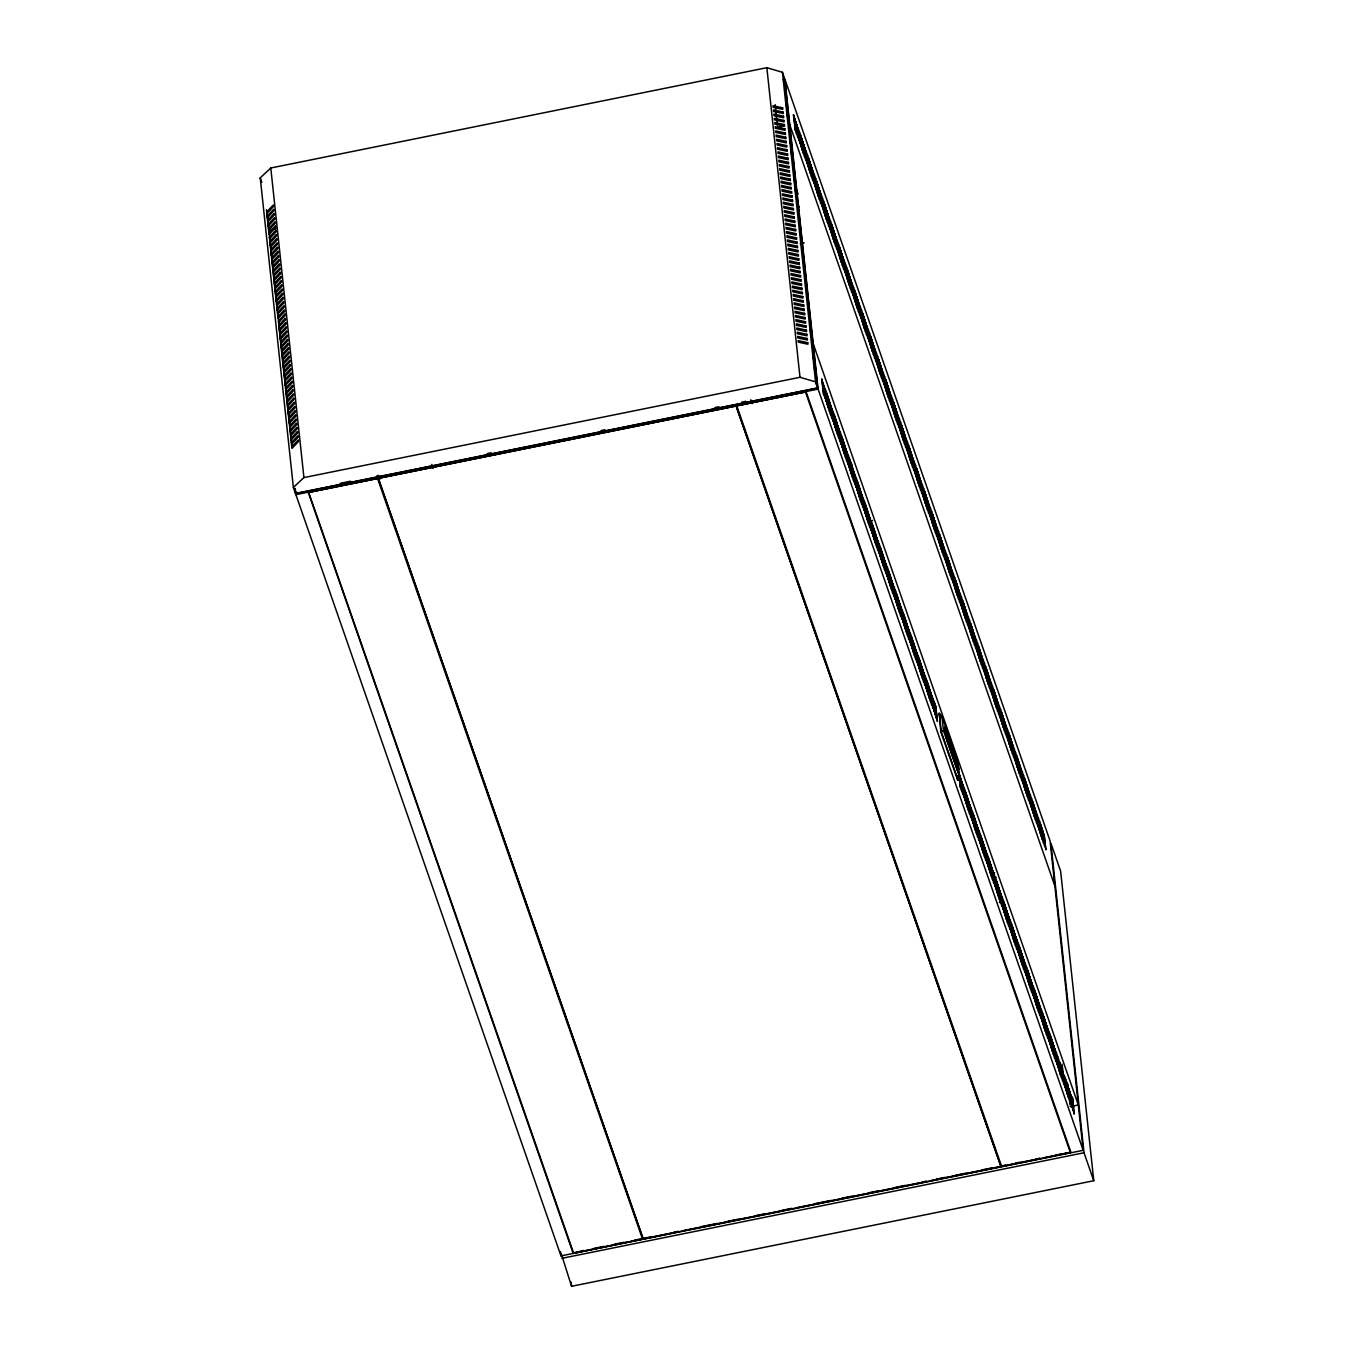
<?xml version="1.0" encoding="UTF-8"?>
<svg xmlns="http://www.w3.org/2000/svg" width="1354" height="1354" viewBox="0 0 1354 1354"><rect width="100%" height="100%" fill="white"/><g stroke="black" fill="none" stroke-linecap="round" stroke-linejoin="round"><path stroke-width="1.5" d="M954.181 753.653L954.282 755.278M954.231 754.432L954.265 753.332L955.602 757.749M954.739 754.483L954.672 753.552M956.076 760.897L956.719 762.488M956.398 762.64L956.33 761.151M956.804 761.625L956.787 762.2M955.416 756.886L954.57 754.753L955.129 759.949M959.394 776.468L957.684 780.259L940.759 731.668L939.287 713.304L941.927 716.232L957.837 761.896L959.394 776.468L943.484 730.788L941.927 716.232M266.687 212.036L273.186 205.097L273.356 206.62L266.84 213.56M267.127 216.234L273.643 209.295L273.796 210.818L267.297 217.757M267.584 220.431L274.083 213.492L274.253 215.015L267.737 221.954M268.024 224.612L274.54 217.689L274.693 219.213L268.194 226.135M268.481 228.809L274.98 221.887L275.15 223.41L268.634 230.332M269.378 237.204L275.877 230.265L276.047 231.788L269.531 238.727M269.818 241.401L276.334 234.462L276.487 235.985L269.988 242.925M270.275 245.582L276.775 238.659L276.944 240.183L270.445 247.105M270.715 249.779L277.231 242.857L277.384 244.38L270.885 251.302M271.172 253.977L277.672 247.037L277.841 248.561L271.342 255.5M271.612 258.174L278.129 251.235L278.281 252.758L271.782 259.697M272.069 262.371L278.569 255.432L278.738 256.955L272.239 263.895M272.509 266.552L279.026 259.63L279.195 261.153L272.679 268.075M272.966 270.749L279.466 263.827L279.635 265.35L273.136 272.272M273.423 274.947L279.923 268.007L280.092 269.531L273.576 276.47M273.863 279.144L280.363 272.205L280.532 273.728L274.033 280.667M274.32 283.341L280.82 276.402L280.989 277.925L274.473 284.865M274.76 287.522L281.277 280.6L281.429 282.123L274.93 289.045M275.217 291.719L281.717 284.797L281.886 286.32L275.37 293.243M275.657 295.917L282.174 288.977L282.326 290.501L275.827 297.44M276.114 300.114L282.614 293.175L282.783 294.698L276.267 301.637M276.555 304.312L283.071 297.372L283.223 298.895L276.724 305.835M277.011 308.492L283.511 301.57L283.68 303.093L277.164 310.015M277.452 312.689L283.968 305.767L284.12 307.29L277.621 314.213M277.908 316.887L284.408 309.948L284.577 311.471L278.061 318.41M278.806 325.282L285.305 318.342L285.474 319.866L278.958 326.805M279.246 329.462L285.762 322.54L285.914 324.063L279.415 330.985M279.703 333.659L286.202 326.737L286.371 328.26L279.872 335.183M280.143 337.857L286.659 330.918L286.811 332.441L280.312 339.38M280.6 342.054L287.099 335.115L287.268 336.638L280.769 343.577M281.04 346.252L287.556 339.312L287.725 340.836L281.209 347.775M281.497 350.432L287.996 343.51L288.165 345.033L281.666 351.955M281.954 354.63L288.453 347.707L288.622 349.23L282.106 356.153M282.394 358.827L288.893 351.888L289.062 353.411L282.563 360.35M282.851 363.024L289.35 356.085L289.519 357.608L283.003 364.548M283.291 367.222L289.79 360.282L289.959 361.806L283.46 368.745M283.748 371.402L290.247 364.48L290.416 366.003L283.9 372.925M284.188 375.6L290.704 368.677L290.856 370.201L284.357 377.123M284.645 379.797L291.144 372.858L291.313 374.381L284.797 381.32M285.085 383.994L291.601 377.055L291.753 378.578L285.254 385.518M285.542 388.192L292.041 381.253L292.21 382.776L285.694 389.715M285.982 392.372L292.498 385.45L292.65 386.973L286.151 393.896M286.439 396.57L292.938 389.647L293.107 391.171L286.591 398.093M286.879 400.767L293.395 393.828L293.547 395.351L287.048 402.29M287.336 404.964L293.835 398.025L294.004 399.548L287.488 406.488M287.776 409.162L294.292 402.223L294.444 403.746L287.945 410.685M288.233 413.342L294.732 406.42L294.901 407.943L288.385 414.866M288.673 417.54L295.189 410.617L295.341 412.141L288.842 419.063M289.13 421.737L295.629 414.798L295.798 416.321L289.299 423.26M289.57 425.935L296.086 418.995L296.238 420.519L289.739 427.458M290.027 430.132L296.526 423.193L296.695 424.716L290.196 431.655M290.467 434.312L296.983 427.39L297.152 428.913L290.636 435.836M290.924 438.51L297.423 431.587L297.592 433.111L291.093 440.033M291.381 442.707L297.88 435.768L298.049 437.291L291.533 444.23M291.821 446.905L298.32 439.965L298.489 441.489L291.99 448.428L278.772 324.774M260.239 177.848L270.783 167.998L766.855 67.7L782.426 72.27L784.525 78.278L817.664 387.87L295.46 493.431L293.378 487.44L260.239 177.848L261.813 182.35M293.378 487.44L303.922 477.59L799.994 377.292L815.565 381.862L817.664 387.87M943.484 730.788L940.759 731.668M269.632 229.994L275.742 228.758M777.602 127.293L783.695 126.057M340.159 483.327L350.5 481.229M487.101 453.624L491.248 452.778M600.956 430.606L605.086 429.76M714.794 407.588L718.94 406.759M741.704 402.155L745.834 401.309M816.631 388.31L297.101 493.33L296.678 492.111M295.9 494.667L818.087 389.089L1083.166 1150.325L560.979 1255.903L295.9 494.667L295.223 488.472M308.712 492.416L805.478 391.966L1070.354 1152.576L573.571 1253.009L308.712 492.416L805.478 391.966M957.853 766.212L957.989 769.529L946.395 736.948L945.312 728.503L946.734 729.112L957.312 759.476L958.954 769.326L947.665 737.828L946.141 728.401L946.734 729.112M946.7 738.015L947.665 737.828M954.045 755.786L955.01 755.6L956.55 760.559L955.586 760.745L954.13 756.547L954.722 755.058M955.501 759.983L957.312 759.476M957.278 768.378L958.243 768.175M993.531 882.706L997.526 881.911M999.269 902.526L1003.399 901.679M1070.185 1106.624L1078.326 1104.982L813.229 343.747M583.642 1250.453L573.571 1253.009M593.763 1248.405L603.901 1246.357M614.022 1244.309L624.143 1242.261M634.264 1240.213L651.291 1236.777M674.038 1232.174L678.168 1231.328M700.915 1226.741L717.468 1223.39M727.809 1221.291L738.15 1219.209M754.703 1215.858L765.044 1213.776M781.58 1210.425L791.921 1208.343M814.668 1203.74L831.221 1200.389M841.562 1198.307L851.903 1196.208M868.439 1192.874L878.78 1190.775M895.332 1187.424L905.674 1185.342M922.209 1181.991L926.356 1181.162M936.697 1179.063L944.974 1177.388M955.315 1175.306L965.656 1173.207M982.192 1169.873L992.533 1167.774M736.627 407.503L1000.809 1166.099L1005.514 1165.151M1015.635 1163.103L1019.68 1162.291M1035.878 1159.007L1039.923 1158.195M1056.12 1154.928L1070.354 1152.576M678.472 1231.615L573.182 1253.432L308.035 491.671L805.833 391.035L1070.912 1152.271L1044.069 1157.704M682.602 1230.786L792.073 1208.648M796.203 1207.819L926.339 1181.5M930.469 1180.671L1039.94 1158.533M561.825 1258.34L1084.029 1152.762L1093.761 1180.722L571.574 1286.3L561.385 1254.159M957.837 761.896L955.89 760.711M954.316 753.535L954.909 754.5M954.502 756.784L955.704 761.947M956.279 762.759L955.382 760.203M955.924 762.42L955.789 758.646M955.112 753.603L955.399 754.55M783.306 79.581L783.729 80.817M789.788 124.822L1054.884 886.058M792.615 165.374L794.003 169.368M796.694 190.135L798.081 194.13M797.692 203.185L799.08 207.162M955.856 757.123L945.786 727.927A8.429 0.948 78.6 0 0 944.923 729.874A8.429 0.948 78.6 0 0 947.174 740.807M945.769 729.315L956.55 760.559M940.641 717.197L939.287 713.304L941.25 731.566L958.175 780.158L957.735 776.096M938.813 713.406L940.167 717.298M1062.958 1071.725L1064.955 1087.77L1062.044 1064.092M1067.967 1086.128L1067.561 1084.926L1069.558 1100.971M1060.368 1074.568L1058.354 1058.54L1060.317 1075.042M750.793 399.785L752.147 403.678M431.757 464.456L433.145 468.433M378.443 475.322L379.831 479.299M376.971 475.525L378.358 479.519M955.365 754.246L955.653 755.38M955.653 755.16L956.195 757.529M955.619 759.696L955.89 760.948M954.756 758.799L955.129 759.712L954.976 758.545M957.329 763.368L956.669 760.711L956.889 761.93M955.602 759.848L955.078 757.36M956.229 757.478L956.669 759.966M954.587 757.461L954.841 758.714M956.415 758.697L956.821 761.05M954.875 756.141L955.129 757.411M954.79 757.665L954.248 755.143M1093.761 1180.722L1060.622 871.13L1050.89 843.17L1084.029 1152.762M1083.166 1150.325L1050.027 840.716L784.948 79.48L818.087 389.089M1072.52 1097.146L1073.654 1107.623M1067.815 1083.945L1070.049 1104.915M1001.469 1165.98L736.593 405.371M1000.809 1166.099L735.933 405.506M957.261 776.197L957.684 780.259M784.626 89.178L785.066 93.358M785.963 101.736L786.42 105.917M787.3 114.278L787.757 118.458M788.654 126.836L789.094 131.016M789.991 139.377L790.448 143.558M791.345 151.936L791.785 156.116M792.682 164.477L793.122 168.658M794.019 177.035L794.476 181.216M795.373 189.577L795.813 193.774M803.65 266.975L804.107 271.155M807.678 304.633L808.135 308.814M810.369 329.733L810.826 333.913M811.706 342.291L812.163 346.472M813.06 354.833L813.5 359.013M814.397 367.391L814.854 371.571M815.751 379.932L816.191 384.113M782.426 72.27L815.565 381.862M775.165 104.63L777.382 125.228M766.855 67.7L799.994 377.292M642.355 1238.571L377.546 478.487M571.117 1282.12L571.574 1286.3M560.539 1251.773L560.979 1255.903M270.783 167.998L303.922 477.59M266.873 210.953L292.176 447.311M266.45 209.718L268.921 232.736M269.361 236.916L278.095 318.495M295.02 489.251L295.46 493.431M954.655 754.178L954.807 755.295M852.225 466.47A4.756 3.013 -6.1 0 1 850.041 463.931M850.82 467.79A4.756 3.013 -6.1 0 1 851.852 464.1M996.172 877.29A4.316 2.725 -6.1 0 1 993.294 875.463M993.396 874.024A4.316 2.725 -6.1 0 1 994.598 872.771M804.107 242.654A5.45 3.453 -6.1 0 1 800.197 243.805M873.398 525.978A4.756 3.013 -6.1 0 1 870.114 523.558A4.756 3.013 -6.1 0 1 872.67 520.444M872.027 523.338A4.756 3.013 -6.1 0 1 869.962 521.578M958.023 766.364A8.378 0.948 78.6 0 1 957.193 769.563L947.14 740.418A7.853 0.88 78.6 0 1 945.041 730.212A7.853 0.88 78.6 0 1 945.854 728.401M955.806 756.683A8.378 0.948 78.6 0 1 956.296 758.206M956.787 760.085A8.378 0.948 78.6 0 1 957.261 762.167M957.921 766.144A7.802 0.88 78.6 0 1 957.143 769.123M956.77 760.288A7.802 0.88 78.6 0 1 957.21 762.217M275.437 226.067L268.921 233.006L269.091 234.53L275.59 227.59L275.437 226.067M284.865 314.145L278.349 321.084L278.518 322.607L285.017 315.668L284.865 314.145M782.612 107.829L772.965 105.747L773.134 107.271L782.781 109.352L782.612 107.829M783.069 112.027L773.422 109.945L773.591 111.468L783.238 113.55L783.069 112.027M783.509 116.224L773.862 114.125L774.031 115.665L783.678 117.747L783.509 116.224M783.966 120.404L774.319 118.323L774.488 119.846L784.135 121.945L783.966 120.404M784.423 124.602L774.776 122.52L774.928 124.043L784.575 126.125L784.423 124.602M784.863 128.799L775.216 126.717L775.385 128.241L785.032 130.322L784.863 128.799M785.32 132.997L775.673 130.915L775.825 132.438L785.472 134.52L785.32 132.997M785.76 137.194L776.113 135.095L776.282 136.636L785.929 138.717L785.76 137.194M786.217 141.375L776.57 139.293L776.722 140.816L786.369 142.915L786.217 141.375M786.657 145.572L777.01 143.49L777.179 145.013L786.826 147.095L786.657 145.572M787.114 149.769L777.467 147.688L777.619 149.211L787.266 151.293L787.114 149.769M787.554 153.967L777.907 151.885L778.076 153.408L787.723 155.49L787.554 153.967M788.011 158.164L778.364 156.065L778.516 157.606L788.163 159.687L788.011 158.164M788.451 162.345L778.804 160.263L778.973 161.786L788.62 163.885L788.451 162.345M788.908 166.542L779.261 164.46L779.413 165.983L789.06 168.065L788.908 166.542M789.348 170.739L779.701 168.658L779.87 170.181L789.517 172.263L789.348 170.739M789.805 174.937L780.158 172.855L780.31 174.378L789.957 176.46L789.805 174.937M790.245 179.134L780.598 177.035L780.767 178.576L790.414 180.657L790.245 179.134M790.702 183.315L781.055 181.233L781.224 182.756L790.854 184.855L790.702 183.315M791.142 187.512L781.495 185.43L781.664 186.954L791.311 189.035L791.142 187.512M791.599 191.709L781.952 189.628L782.121 191.151L791.768 193.233L791.599 191.709M792.039 195.907L782.392 193.825L782.561 195.348L792.208 197.43L792.039 195.907M792.496 200.104L782.849 198.006L783.018 199.546L792.665 201.628L792.496 200.104M792.936 204.285L783.306 202.203L783.458 203.726L793.106 205.825L792.936 204.285M793.393 208.482L783.746 206.4L783.915 207.924L793.562 210.005L793.393 208.482M793.85 212.68L784.203 210.598L784.355 212.121L794.003 214.203L793.85 212.68M794.29 216.877L784.643 214.795L784.812 216.318L794.459 218.4L794.29 216.877M794.747 221.074L785.1 218.976L785.252 220.516L794.9 222.598L794.747 221.074M795.187 225.255L785.54 223.173L785.709 224.696L795.357 226.795L795.187 225.255M795.644 229.452L785.997 227.37L786.149 228.894L795.797 230.975L795.644 229.452M796.084 233.65L786.437 231.568L786.606 233.091L796.254 235.173L796.084 233.65M796.541 237.847L786.894 235.765L787.046 237.288L796.694 239.37L796.541 237.847M796.981 242.044L787.334 239.946L787.503 241.486L797.151 243.568L796.981 242.044M797.438 246.225L787.791 244.143L787.943 245.666L797.591 247.765L797.438 246.225M797.878 250.422L788.231 248.341L788.4 249.864L798.048 251.946L797.878 250.422M798.335 254.62L788.688 252.538L788.84 254.061L798.488 256.143L798.335 254.62M798.775 258.817L789.128 256.735L789.297 258.259L798.945 260.34L798.775 258.817M799.232 263.014L789.585 260.916L789.754 262.456L799.385 264.538L799.232 263.014M799.672 267.195L790.025 265.113L790.194 266.636L799.842 268.735L799.672 267.195M800.129 271.392L790.482 269.311L790.651 270.834L800.299 272.916L800.129 271.392M800.569 275.59L790.922 273.508L791.091 275.031L800.739 277.113L800.569 275.59M801.026 279.787L791.379 277.705L791.548 279.229L801.196 281.31L801.026 279.787M801.466 283.985L791.819 281.886L791.988 283.426L801.636 285.508L801.466 283.985M801.923 288.165L792.276 286.083L792.445 287.607L802.093 289.705L801.923 288.165M802.363 292.362L792.733 290.281L792.885 291.804L802.533 293.886L802.363 292.362M802.82 296.56L793.173 294.478L793.342 296.001L802.99 298.083L802.82 296.56M803.277 300.757L793.63 298.675L793.782 300.199L803.43 302.28L803.277 300.757M803.717 304.955L794.07 302.856L794.239 304.396L803.887 306.478L803.717 304.955M804.174 309.135L794.527 307.053L794.68 308.577L804.327 310.675L804.174 309.135M804.614 313.333L794.967 311.251L795.136 312.774L804.784 314.856L804.614 313.333M805.071 317.53L795.424 315.448L795.577 316.971L805.224 319.053L805.071 317.53M805.512 321.727L795.864 319.646L796.034 321.169L805.681 323.251L805.512 321.727M805.968 325.925L796.321 323.826L796.474 325.366L806.121 327.448L805.968 325.925M806.409 330.105L796.761 328.023L796.931 329.547L806.578 331.645L806.409 330.105M806.866 334.303L797.218 332.221L797.371 333.744L807.018 335.826L806.866 334.303M807.306 338.5L797.658 336.418L797.828 337.941L807.475 340.023L807.306 338.5M807.763 342.697L798.115 340.616L798.268 342.139L807.915 344.221L807.763 342.697M793.816 115.818L793.393 114.616L795.407 130.661L793.816 115.818M794.967 119.118L794.544 117.916L796.541 133.961L794.967 119.118M796.118 122.419L795.695 121.217L797.692 137.262L796.118 122.419M797.252 125.719L796.846 124.517L798.843 140.562L797.252 125.719M798.403 129.019L797.997 127.818L799.994 143.862L798.403 129.019M799.554 132.32L799.148 131.118L801.145 147.146L799.554 132.32M800.705 135.62L800.282 134.418L802.296 150.446L800.705 135.62M801.856 138.92L801.433 137.719L803.447 153.747L801.856 138.92M803.007 142.221L802.583 141.019L804.598 157.047L803.007 142.221M804.158 145.521L803.734 144.319L805.748 160.347L804.158 145.521M805.308 148.822L804.885 147.62L806.882 163.648L805.308 148.822M806.442 152.122L806.036 150.92L808.033 166.948L806.442 152.122M807.593 155.405L807.187 154.221L809.184 170.249L807.593 155.405M808.744 158.706L808.338 157.521L810.335 173.549L808.744 158.706M809.895 162.006L809.472 160.804L811.486 176.849L809.895 162.006M811.046 165.306L810.623 164.105L812.637 180.15L811.046 165.306M812.197 168.607L811.774 167.405L813.788 183.45L812.197 168.607M813.348 171.907L812.925 170.706L814.939 186.75L813.348 171.907M814.499 175.208L814.076 174.006L816.09 190.051L814.499 175.208M815.65 178.508L815.226 177.306L817.224 193.351L815.65 178.508M816.784 181.808L816.377 180.607L818.375 196.652L816.784 181.808M817.934 185.109L817.528 183.907L819.525 199.935L817.934 185.109M819.085 188.409L818.679 187.207L820.676 203.235L819.085 188.409M820.236 191.709L819.813 190.508L821.827 206.536L820.236 191.709M821.387 195.01L820.964 193.808L822.978 209.836L821.387 195.01M822.538 198.31L822.115 197.109L824.129 213.137L822.538 198.31M823.689 201.611L823.266 200.409L825.28 216.437L823.689 201.611M824.84 204.894L824.417 203.709L826.414 219.737L824.84 204.894M825.991 208.194L825.568 207.01L827.565 223.038L825.991 208.194M827.125 211.495L826.719 210.293L828.716 226.338L827.125 211.495M828.276 214.795L827.869 213.593L829.867 229.638L828.276 214.795M829.427 218.096L829.003 216.894L831.017 232.939L829.427 218.096M830.577 221.396L830.154 220.194L832.168 236.239L830.577 221.396M831.728 224.696L831.305 223.495L833.319 239.54L831.728 224.696M832.879 227.997L832.456 226.795L834.47 242.84L832.879 227.997M834.03 231.297L833.607 230.095L835.621 246.14L834.03 231.297M835.181 234.597L834.758 233.396L836.755 249.424L835.181 234.597M836.315 237.898L835.909 236.696L837.906 252.724L836.315 237.898M837.466 241.198L837.06 239.996L839.057 256.024L837.466 241.198M838.617 244.499L838.211 243.297L840.208 259.325L838.617 244.499M839.768 247.799L839.345 246.597L841.359 262.625L839.768 247.799M840.919 251.099L840.495 249.898L842.51 265.926L840.919 251.099M842.07 254.4L841.646 253.198L843.66 269.226L842.07 254.4M843.22 257.683L842.797 256.498L844.811 272.526L843.22 257.683M844.371 260.983L843.948 259.799L845.945 275.827L844.371 260.983M845.522 264.284L845.099 263.082L847.096 279.127L845.522 264.284M846.656 267.584L846.25 266.383L848.247 282.427L846.656 267.584M847.807 270.885L847.401 269.683L849.398 285.728L847.807 270.885M848.958 274.185L848.552 272.983L850.549 289.028L848.958 274.185M850.109 277.485L849.686 276.284L851.7 292.329L850.109 277.485M851.26 280.786L850.837 279.584L852.851 295.629L851.26 280.786M852.411 284.086L851.988 282.884L854.002 298.929L852.411 284.086M853.562 287.387L853.138 286.185L855.153 302.213L853.562 287.387M854.712 290.687L854.289 289.485L856.287 305.513L854.712 290.687M855.846 293.987L855.44 292.786L857.437 308.814L855.846 293.987M856.997 297.288L856.591 296.086L858.588 312.114L856.997 297.288M858.148 300.588L857.742 299.386L859.739 315.414L858.148 300.588M859.299 303.888L858.876 302.687L860.89 318.715L859.299 303.888M860.45 307.189L860.027 305.987L862.041 322.015L860.45 307.189M861.601 310.472L861.178 309.287L863.192 325.315L861.601 310.472M862.752 313.773L862.329 312.571L864.343 328.616L862.752 313.773M863.903 317.073L863.48 315.871L865.494 331.916L863.903 317.073M865.054 320.373L864.631 319.172L866.628 335.217L865.054 320.373M866.188 323.674L865.781 322.472L867.779 338.517L866.188 323.674M867.339 326.974L866.932 325.772L868.929 341.817L867.339 326.974M868.489 330.274L868.083 329.073L870.08 345.118L868.489 330.274M869.64 333.575L869.217 332.373L871.231 348.418L869.64 333.575M870.791 336.875L870.368 335.674L872.382 351.702L870.791 336.875M871.942 340.176L871.519 338.974L873.533 355.002L871.942 340.176M873.093 343.476L872.67 342.274L874.684 358.302L873.093 343.476M874.244 346.776L873.821 345.575L875.818 361.603L874.244 346.776M875.395 350.077L874.972 348.875L876.969 364.903L875.395 350.077M876.529 353.377L876.123 352.175L878.12 368.203L876.529 353.377M877.68 356.677L877.274 355.476L879.271 371.504L877.68 356.677M878.831 359.961L878.407 358.776L880.422 374.804L878.831 359.961M879.982 363.261L879.558 362.077L881.572 378.104L879.982 363.261M881.132 366.562L880.709 365.36L882.723 381.405L881.132 366.562M882.283 369.862L881.86 368.66L883.874 384.705L882.283 369.862M883.434 373.162L883.011 371.961L885.025 388.006L883.434 373.162M884.585 376.463L884.162 375.261L886.159 391.306L884.585 376.463M885.719 379.763L885.313 378.561L887.31 394.606L885.719 379.763M886.87 383.064L886.464 381.862L888.461 397.907L886.87 383.064M888.021 386.364L887.615 385.162L889.612 401.207L888.021 386.364M889.172 389.664L888.749 388.463L890.763 404.491L889.172 389.664M890.323 392.965L889.9 391.763L891.914 407.791L890.323 392.965M891.474 396.265L891.05 395.063L893.065 411.091L891.474 396.265M892.624 399.565L892.201 398.364L894.215 414.392L892.624 399.565M893.775 402.866L893.352 401.664L895.349 417.692L893.775 402.866M894.926 406.166L894.503 404.964L896.5 420.992L894.926 406.166M896.06 409.467L895.654 408.265L897.651 424.293L896.06 409.467M897.211 412.75L896.805 411.565L898.802 427.593L897.211 412.75M898.362 416.05L897.956 414.849L899.953 430.894L898.362 416.05M899.513 419.351L899.09 418.149L901.104 434.194L899.513 419.351M900.664 422.651L900.241 421.449L902.255 437.494L900.664 422.651M901.815 425.951L901.392 424.75L903.406 440.795L901.815 425.951M902.966 429.252L902.543 428.05L904.557 444.095L902.966 429.252M904.117 432.552L903.693 431.351L905.691 447.395L904.117 432.552M905.267 435.853L904.844 434.651L906.841 450.696L905.267 435.853M906.401 439.153L905.995 437.951L907.992 453.979L906.401 439.153M907.552 442.453L907.146 441.252L909.143 457.28L907.552 442.453M908.703 445.754L908.28 444.552L910.294 460.58L908.703 445.754M909.854 449.054L909.431 447.852L911.445 463.88L909.854 449.054M911.005 452.354L910.582 451.153L912.596 467.181L911.005 452.354M912.156 455.655L911.733 454.453L913.747 470.481L912.156 455.655M913.307 458.955L912.884 457.754L914.898 473.782L913.307 458.955M914.458 462.239L914.035 461.054L916.032 477.082L914.458 462.239M915.592 465.539L915.186 464.354L917.183 480.382L915.592 465.539M916.743 468.839L916.336 467.638L918.334 483.683L916.743 468.839M917.894 472.14L917.487 470.938L919.484 486.983L917.894 472.14M919.044 475.44L918.621 474.238L920.635 490.283L919.044 475.44M920.195 478.741L919.772 477.539L921.786 493.584L920.195 478.741M921.346 482.041L920.923 480.839L922.937 496.884L921.346 482.041M922.497 485.341L922.074 484.14L924.088 500.185L922.497 485.341M923.648 488.642L923.225 487.44L925.222 503.485L923.648 488.642M924.799 491.942L924.376 490.74L926.373 506.768L924.799 491.942M925.933 495.242L925.527 494.041L927.524 510.069L925.933 495.242M927.084 498.543L926.678 497.341L928.675 513.369L927.084 498.543M928.235 501.843L927.812 500.642L929.826 516.669L928.235 501.843M929.386 505.144L928.962 503.942L930.977 519.97L929.386 505.144M930.536 508.444L930.113 507.242L932.127 523.27L930.536 508.444M931.687 511.744L931.264 510.543L933.278 526.571L931.687 511.744M932.838 515.028L932.415 513.843L934.429 529.871L932.838 515.028M933.989 518.328L933.566 517.143L935.563 533.171L933.989 518.328M935.123 521.628L934.717 520.427L936.714 536.472L935.123 521.628M936.274 524.929L935.868 523.727L937.865 539.772L936.274 524.929M937.425 528.229L937.019 527.028L939.016 543.072L937.425 528.229M938.576 531.53L938.153 530.328L940.167 546.373L938.576 531.53M939.727 534.83L939.304 533.628L941.318 549.673L939.727 534.83M940.878 538.13L940.455 536.929L942.469 552.974L940.878 538.13M942.029 541.431L941.605 540.229L943.62 556.257L942.029 541.431M943.179 544.731L942.756 543.529L944.754 559.557L943.179 544.731M944.33 548.031L943.907 546.83L945.904 562.858L944.33 548.031M945.464 551.332L945.058 550.13L947.055 566.158L945.464 551.332M946.615 554.632L946.209 553.431L948.206 569.459L946.615 554.632M947.766 557.933L947.36 556.731L949.357 572.759L947.766 557.933M948.917 561.233L948.494 560.031L950.508 576.059L948.917 561.233M950.068 564.516L949.645 563.332L951.659 579.36L950.068 564.516M951.219 567.817L950.796 566.632L952.81 582.66L951.219 567.817M952.37 571.117L951.947 569.916L953.961 585.96L952.37 571.117M953.521 574.418L953.098 573.216L955.095 589.261L953.521 574.418M954.672 577.718L954.248 576.516L956.246 592.561L954.672 577.718M955.806 581.018L955.399 579.817L957.396 595.862L955.806 581.018M956.956 584.319L956.55 583.117L958.547 599.162L956.956 584.319M958.107 587.619L957.684 586.417L959.698 602.462L958.107 587.619M959.258 590.919L958.835 589.718L960.849 605.763L959.258 590.919M960.409 594.22L959.986 593.018L962 609.046L960.409 594.22M961.56 597.52L961.137 596.319L963.151 612.346L961.56 597.52M962.711 600.821L962.288 599.619L964.302 615.647L962.711 600.821M963.862 604.121L963.439 602.919L965.436 618.947L963.862 604.121M964.996 607.421L964.59 606.22L966.587 622.248L964.996 607.421M966.147 610.722L965.74 609.52L967.738 625.548L966.147 610.722M967.298 614.022L966.891 612.82L968.889 628.848L967.298 614.022M968.448 617.306L968.025 616.121L970.039 632.149L968.448 617.306M969.599 620.606L969.176 619.421L971.19 635.449L969.599 620.606M970.75 623.906L970.327 622.705L972.341 638.749L970.75 623.906M971.901 627.207L971.478 626.005L973.492 642.05L971.901 627.207M973.052 630.507L972.629 629.305L974.626 645.35L973.052 630.507M974.203 633.807L973.78 632.606L975.777 648.651L974.203 633.807M975.337 637.108L974.931 635.906L976.928 651.951L975.337 637.108M976.488 640.408L976.082 639.206L978.079 655.251L976.488 640.408M977.639 643.709L977.216 642.507L979.23 658.552L977.639 643.709M978.79 647.009L978.367 645.807L980.381 661.835L978.79 647.009M979.941 650.309L979.517 649.108L981.532 665.136L979.941 650.309M981.091 653.61L980.668 652.408L982.682 668.436L981.091 653.61M982.242 656.91L981.819 655.708L983.833 671.736L982.242 656.91M983.393 660.21L982.97 659.009L984.967 675.037L983.393 660.21M984.527 663.511L984.121 662.309L986.118 678.337L984.527 663.511M985.678 666.794L985.272 665.609L987.269 681.637L985.678 666.794M986.829 670.095L986.423 668.91L988.42 684.938L986.829 670.095M987.98 673.395L987.557 672.193L989.571 688.238L987.98 673.395M989.131 676.695L988.708 675.494L990.722 691.539L989.131 676.695M990.282 679.996L989.859 678.794L991.873 694.839L990.282 679.996M991.433 683.296L991.01 682.094L993.024 698.139L991.433 683.296M992.584 686.596L992.16 685.395L994.174 701.44L992.584 686.596M993.734 689.897L993.311 688.695L995.308 704.74L993.734 689.897M994.868 693.197L994.462 691.996L996.459 708.04L994.868 693.197M996.019 696.498L995.613 695.296L997.61 711.324L996.019 696.498M997.17 699.798L996.764 698.596L998.761 714.624L997.17 699.798M998.321 703.098L997.898 701.897L999.912 717.925L998.321 703.098M999.472 706.399L999.049 705.197L1001.063 721.225L999.472 706.399M1000.623 709.699L1000.2 708.497L1002.214 724.525L1000.623 709.699M1001.774 712.999L1001.351 711.798L1003.365 727.826L1001.774 712.999M1002.925 716.3L1002.502 715.098L1004.499 731.126L1002.925 716.3M1004.076 719.583L1003.652 718.399L1005.65 734.427L1004.076 719.583M1005.21 722.884L1004.803 721.699L1006.801 737.727L1005.21 722.884M1006.361 726.184L1005.954 724.982L1007.951 741.027L1006.361 726.184M1007.511 729.484L1007.088 728.283L1009.102 744.328L1007.511 729.484M1008.662 732.785L1008.239 731.583L1010.253 747.628L1008.662 732.785M1009.813 736.085L1009.39 734.883L1011.404 750.928L1009.813 736.085M1010.964 739.386L1010.541 738.184L1012.555 754.229L1010.964 739.386M1012.115 742.686L1011.692 741.484L1013.706 757.529L1012.115 742.686M1013.266 745.986L1012.843 744.785L1014.84 760.83L1013.266 745.986M1014.4 749.287L1013.994 748.085L1015.991 764.113L1014.4 749.287M1015.551 752.587L1015.145 751.385L1017.142 767.413L1015.551 752.587M1016.702 755.887L1016.295 754.686L1018.293 770.714L1016.702 755.887M1017.853 759.188L1017.429 757.986L1019.444 774.014L1017.853 759.188M1019.003 762.488L1018.58 761.286L1020.594 777.314L1019.003 762.488M1020.154 765.789L1019.731 764.587L1021.745 780.615L1020.154 765.789M1021.305 769.089L1020.882 767.887L1022.896 783.915L1021.305 769.089M1022.456 772.372L1022.033 771.188L1024.03 787.216L1022.456 772.372M1023.607 775.673L1023.184 774.471L1025.181 790.516L1023.607 775.673M1024.741 778.973L1024.335 777.771L1026.332 793.816L1024.741 778.973M1025.892 782.273L1025.486 781.072L1027.483 797.117L1025.892 782.273M1027.043 785.574L1026.637 784.372L1028.634 800.417L1027.043 785.574M1028.194 788.874L1027.771 787.673L1029.785 803.717L1028.194 788.874M1029.345 792.175L1028.922 790.973L1030.936 807.018L1029.345 792.175M1030.496 795.475L1030.072 794.273L1032.086 810.318L1030.496 795.475M1031.646 798.775L1031.223 797.574L1033.237 813.602L1031.646 798.775M1032.797 802.076L1032.374 800.874L1034.371 816.902L1032.797 802.076M1033.931 805.376L1033.525 804.174L1035.522 820.202L1033.931 805.376M1035.082 808.676L1034.676 807.475L1036.673 823.503L1035.082 808.676M1036.233 811.977L1035.827 810.775L1037.824 826.803L1036.233 811.977M1037.384 815.277L1036.961 814.076L1038.975 830.104L1037.384 815.277M1038.535 818.578L1038.112 817.376L1040.126 833.404L1038.535 818.578M1039.686 821.861L1039.263 820.676L1041.277 836.704L1039.686 821.861M1040.837 825.161L1040.414 823.977L1042.428 840.005L1040.837 825.161M1041.988 828.462L1041.564 827.26L1043.579 843.305L1041.988 828.462M1043.139 831.762L1042.715 830.561L1044.713 846.605L1043.139 831.762M1044.273 835.063L1043.866 833.861L1045.863 849.906L1044.273 835.063M822.098 380.085L821.675 378.883L823.689 394.911L822.098 380.085M823.249 383.385L822.826 382.183L824.84 398.211L823.249 383.385M824.4 386.685L823.977 385.484L825.991 401.512L824.4 386.685M825.551 389.986L825.128 388.784L827.142 404.812L825.551 389.986M826.702 393.286L826.278 392.085L828.276 408.113L826.702 393.286M827.836 396.587L827.429 395.385L829.427 411.413L827.836 396.587M828.986 399.87L828.58 398.685L830.577 414.713L828.986 399.87M830.137 403.17L829.731 401.986L831.728 418.014L830.137 403.17M831.288 406.471L830.865 405.269L832.879 421.314L831.288 406.471M832.439 409.771L832.016 408.57L834.03 424.614L832.439 409.771M833.59 413.072L833.167 411.87L835.181 427.915L833.59 413.072M834.741 416.372L834.318 415.17L836.332 431.215L834.741 416.372M835.892 419.672L835.469 418.471L837.483 434.516L835.892 419.672M837.043 422.973L836.62 421.771L838.617 437.816L837.043 422.973M838.177 426.273L837.771 425.071L839.768 441.116L838.177 426.273M839.328 429.573L838.921 428.372L840.919 444.4L839.328 429.573M840.479 432.874L840.072 431.672L842.07 447.7L840.479 432.874M841.629 436.174L841.206 434.972L843.22 451L841.629 436.174M842.78 439.475L842.357 438.273L844.371 454.301L842.78 439.475M843.931 442.775L843.508 441.573L845.522 457.601L843.931 442.775M845.082 446.075L844.659 444.874L846.673 460.902L845.082 446.075M846.233 449.376L845.81 448.174L847.807 464.202L846.233 449.376M847.384 452.659L846.961 451.474L848.958 467.502L847.384 452.659M848.518 455.959L848.112 454.758L850.109 470.803L848.518 455.959M849.669 459.26L849.263 458.058L851.26 474.103L849.669 459.26M850.82 462.56L850.397 461.359L852.411 477.403L850.82 462.56M851.971 465.861L851.548 464.659L853.562 480.704L851.971 465.861M853.122 469.161L852.698 467.959L854.712 484.004L853.122 469.161M854.272 472.461L853.849 471.26L855.863 487.305L854.272 472.461M855.423 475.762L855 474.56L857.014 490.605L855.423 475.762M856.574 479.062L856.151 477.86L858.148 493.888L856.574 479.062M857.708 482.362L857.302 481.161L859.299 497.189L857.708 482.362M858.859 485.663L858.453 484.461L860.45 500.489L858.859 485.663M860.01 488.963L859.604 487.762L861.601 503.79L860.01 488.963M861.161 492.264L860.738 491.062L862.752 507.09L861.161 492.264M862.312 495.564L861.889 494.362L863.903 510.39L862.312 495.564M863.463 498.864L863.04 497.663L865.054 513.691L863.463 498.864M864.614 502.148L864.19 500.963L866.205 516.991L864.614 502.148M865.765 505.448L865.341 504.263L867.339 520.291L865.765 505.448M866.915 508.749L866.492 507.547L868.489 523.592L866.915 508.749M868.049 512.049L867.643 510.847L869.64 526.892L868.049 512.049M869.2 515.349L868.794 514.148L870.791 530.193L869.2 515.349M870.351 518.65L869.945 517.448L871.942 533.493L870.351 518.65M871.502 521.95L871.079 520.748L873.093 536.793L871.502 521.95M872.653 525.25L872.23 524.049L874.244 540.094L872.653 525.25M873.804 528.551L873.381 527.349L875.395 543.394L873.804 528.551M874.955 531.851L874.532 530.65L876.546 546.678L874.955 531.851M876.106 535.152L875.683 533.95L877.68 549.978L876.106 535.152M877.24 538.452L876.833 537.25L878.831 553.278L877.24 538.452M878.391 541.752L877.984 540.551L879.982 556.579L878.391 541.752M879.541 545.053L879.135 543.851L881.132 559.879L879.541 545.053M880.692 548.353L880.269 547.151L882.283 563.179L880.692 548.353M881.843 551.653L881.42 550.452L883.434 566.48L881.843 551.653M882.994 554.937L882.571 553.752L884.585 569.78L882.994 554.937M884.145 558.237L883.722 557.053L885.736 573.081L884.145 558.237M885.296 561.538L884.873 560.336L886.887 576.381L885.296 561.538M886.447 564.838L886.024 563.636L888.021 579.681L886.447 564.838M887.581 568.138L887.175 566.937L889.172 582.982L887.581 568.138M888.732 571.439L888.326 570.237L890.323 586.282L888.732 571.439M889.883 574.739L889.476 573.537L891.474 589.582L889.883 574.739M891.034 578.04L890.61 576.838L892.624 592.883L891.034 578.04M892.184 581.34L891.761 580.138L893.775 596.183L892.184 581.34M893.335 584.64L892.912 583.439L894.926 599.467L893.335 584.64M894.486 587.941L894.063 586.739L896.077 602.767L894.486 587.941M895.637 591.241L895.214 590.039L897.211 606.067L895.637 591.241M896.788 594.541L896.365 593.34L898.362 609.368L896.788 594.541M897.922 597.842L897.516 596.64L899.513 612.668L897.922 597.842M899.073 601.142L898.667 599.94L900.664 615.968L899.073 601.142M900.224 604.426L899.801 603.241L901.815 619.269L900.224 604.426M901.375 607.726L900.952 606.541L902.966 622.569L901.375 607.726M902.526 611.026L902.102 609.825L904.117 625.87L902.526 611.026M903.677 614.327L903.253 613.125L905.267 629.17L903.677 614.327M904.827 617.627L904.404 616.425L906.418 632.47L904.827 617.627M905.978 620.927L905.555 619.726L907.552 635.771L905.978 620.927M907.112 624.228L906.706 623.026L908.703 639.071L907.112 624.228M908.263 627.528L907.857 626.327L909.854 642.371L908.263 627.528M909.414 630.829L909.008 629.627L911.005 645.672L909.414 630.829M910.565 634.129L910.142 632.927L912.156 648.955L910.565 634.129M911.716 637.429L911.293 636.228L913.307 652.256L911.716 637.429M912.867 640.73L912.444 639.528L914.458 655.556L912.867 640.73M914.018 644.03L913.595 642.828L915.609 658.856L914.018 644.03M915.169 647.33L914.745 646.129L916.743 662.157L915.169 647.33M916.319 650.631L915.896 649.429L917.894 665.457L916.319 650.631M917.453 653.931L917.047 652.73L919.044 668.758L917.453 653.931M918.604 657.215L918.198 656.03L920.195 672.058L918.604 657.215M919.755 660.515L919.349 659.33L921.346 675.358L919.755 660.515M920.906 663.815L920.483 662.614L922.497 678.659L920.906 663.815M922.057 667.116L921.634 665.914L923.648 681.959L922.057 667.116M923.208 670.416L922.785 669.214L924.799 685.259L923.208 670.416M924.359 673.717L923.936 672.515L925.95 688.56L924.359 673.717M925.51 677.017L925.087 675.815L927.084 691.86L925.51 677.017M926.644 680.317L926.238 679.116L928.235 695.161L926.644 680.317M927.795 683.618L927.388 682.416L929.386 698.461L927.795 683.618M928.946 686.918L928.539 685.716L930.536 701.744L928.946 686.918M930.096 690.218L929.673 689.017L931.687 705.045L930.096 690.218M931.247 693.519L930.824 692.317L932.838 708.345L931.247 693.519M932.398 696.819L931.975 695.617L933.989 711.645L932.398 696.819M933.549 700.12L933.126 698.918L935.14 714.946L933.549 700.12M934.7 703.42L934.277 702.218L936.291 718.246L934.7 703.42M935.851 706.703L935.428 705.519L937.425 721.547L935.851 706.703M958.818 772.694L958.412 771.492L960.409 787.537L958.818 772.694M959.969 775.994L959.546 774.793L961.56 790.838L959.969 775.994M961.12 779.295L960.697 778.093L962.711 794.138L961.12 779.295M962.271 782.595L961.848 781.393L963.862 797.438L962.271 782.595M963.422 785.895L962.999 784.694L965.013 800.739L963.422 785.895M964.573 789.196L964.15 787.994L966.147 804.022L964.573 789.196M965.724 792.496L965.3 791.295L967.298 807.322L965.724 792.496M966.858 795.797L966.451 794.595L968.448 810.623L966.858 795.797M968.008 799.097L967.602 797.895L969.599 813.923L968.008 799.097M969.159 802.397L968.753 801.196L970.75 817.224L969.159 802.397M970.31 805.698L969.887 804.496L971.901 820.524L970.31 805.698M971.461 808.998L971.038 807.796L973.052 823.824L971.461 808.998M972.612 812.282L972.189 811.097L974.203 827.125L972.612 812.282M973.763 815.582L973.34 814.38L975.354 830.425L973.763 815.582M974.914 818.882L974.491 817.681L976.488 833.726L974.914 818.882M976.048 822.183L975.642 820.981L977.639 837.026L976.048 822.183M977.199 825.483L976.793 824.281L978.79 840.326L977.199 825.483M978.35 828.783L977.943 827.582L979.941 843.627L978.35 828.783M979.501 832.084L979.077 830.882L981.091 846.927L979.501 832.084M980.651 835.384L980.228 834.182L982.242 850.227L980.651 835.384M981.802 838.685L981.379 837.483L983.393 853.511L981.802 838.685M982.953 841.985L982.53 840.783L984.544 856.811L982.953 841.985M984.104 845.285L983.681 844.084L985.695 860.112L984.104 845.285M985.255 848.586L984.832 847.384L986.829 863.412L985.255 848.586M986.389 851.886L985.983 850.684L987.98 866.712L986.389 851.886M987.54 855.186L987.134 853.985L989.131 870.013L987.54 855.186M988.691 858.487L988.285 857.285L990.282 873.313L988.691 858.487M989.842 861.77L989.419 860.585L991.433 876.613L989.842 861.77M990.993 865.071L990.569 863.886L992.584 879.914L990.993 865.071M992.144 868.371L991.72 867.169L993.734 883.214L992.144 868.371M993.294 871.671L992.871 870.47L994.885 886.515L993.294 871.671M994.445 874.972L994.022 873.77L996.019 889.815L994.445 874.972M995.596 878.272L995.173 877.07L997.17 893.115L995.596 878.272M996.73 881.572L996.324 880.371L998.321 896.416L996.73 881.572M997.881 884.873L997.475 883.671L999.472 899.716L997.881 884.873M999.032 888.173L998.609 886.972L1000.623 903.016L999.032 888.173M1000.183 891.474L999.76 890.272L1001.774 906.3L1000.183 891.474M1001.334 894.774L1000.911 893.572L1002.925 909.6L1001.334 894.774M1002.485 898.074L1002.062 896.873L1004.076 912.901L1002.485 898.074M1003.636 901.375L1003.212 900.173L1005.227 916.201L1003.636 901.375M1004.786 904.675L1004.363 903.473L1006.361 919.501L1004.786 904.675M1005.92 907.975L1005.514 906.774L1007.511 922.802L1005.92 907.975M1007.071 911.276L1006.665 910.074L1008.662 926.102L1007.071 911.276M1008.222 914.559L1007.816 913.375L1009.813 929.403L1008.222 914.559M1009.373 917.86L1008.95 916.658L1010.964 932.703L1009.373 917.86M1010.524 921.16L1010.101 919.958L1012.115 936.003L1010.524 921.16M1011.675 924.46L1011.252 923.259L1013.266 939.304L1011.675 924.46M1012.826 927.761L1012.403 926.559L1014.417 942.604L1012.826 927.761M1013.977 931.061L1013.554 929.859L1015.551 945.904L1013.977 931.061M1015.128 934.362L1014.705 933.16L1016.702 949.205L1015.128 934.362M1016.262 937.662L1015.855 936.46L1017.853 952.505L1016.262 937.662M1017.413 940.962L1017.006 939.761L1019.003 955.789L1017.413 940.962M1018.563 944.263L1018.157 943.061L1020.154 959.089L1018.563 944.263M1019.714 947.563L1019.291 946.361L1021.305 962.389L1019.714 947.563M1020.865 950.863L1020.442 949.662L1022.456 965.69L1020.865 950.863M1022.016 954.164L1021.593 952.962L1023.607 968.99L1022.016 954.164M1023.167 957.464L1022.744 956.262L1024.758 972.29L1023.167 957.464M1024.318 960.765L1023.895 959.563L1025.892 975.591L1024.318 960.765M1025.469 964.048L1025.046 962.863L1027.043 978.891L1025.469 964.048M1026.603 967.348L1026.197 966.164L1028.194 982.192L1026.603 967.348M1027.754 970.649L1027.347 969.447L1029.345 985.492L1027.754 970.649M1028.905 973.949L1028.481 972.747L1030.496 988.792L1028.905 973.949M1030.055 977.249L1029.632 976.048L1031.646 992.093L1030.055 977.249M1031.206 980.55L1030.783 979.348L1032.797 995.393L1031.206 980.55M1032.357 983.85L1031.934 982.649L1033.948 998.693L1032.357 983.85M1033.508 987.151L1033.085 985.949L1035.099 1001.994L1033.508 987.151M1034.659 990.451L1034.236 989.249L1036.233 1005.294L1034.659 990.451M1035.793 993.751L1035.387 992.55L1037.384 1008.578L1035.793 993.751M1036.944 997.052L1036.538 995.85L1038.535 1011.878L1036.944 997.052M1038.095 1000.352L1037.689 999.15L1039.686 1015.178L1038.095 1000.352M1039.246 1003.652L1038.823 1002.451L1040.837 1018.479L1039.246 1003.652M1040.397 1006.953L1039.974 1005.751L1041.988 1021.779L1040.397 1006.953M1041.548 1010.253L1041.124 1009.052L1043.139 1025.08L1041.548 1010.253M1042.698 1013.554L1042.275 1012.352L1044.289 1028.38L1042.698 1013.554M1043.849 1016.837L1043.426 1015.652L1045.423 1031.68L1043.849 1016.837M1045 1020.137L1044.577 1018.953L1046.574 1034.981L1045 1020.137M1046.134 1023.438L1045.728 1022.236L1047.725 1038.281L1046.134 1023.438M1047.285 1026.738L1046.879 1025.537L1048.876 1041.581L1047.285 1026.738M1048.436 1030.039L1048.013 1028.837L1050.027 1044.882L1048.436 1030.039M1049.587 1033.339L1049.164 1032.137L1051.178 1048.182L1049.587 1033.339M1050.738 1036.639L1050.315 1035.438L1052.329 1051.483L1050.738 1036.639M1051.889 1039.94L1051.466 1038.738L1053.48 1054.783L1051.889 1039.94M1053.04 1043.24L1052.617 1042.038L1054.631 1058.083L1053.04 1043.24M1054.191 1046.54L1053.767 1045.339L1055.765 1061.367L1054.191 1046.54M1055.325 1049.841L1054.918 1048.639L1056.915 1064.667L1055.325 1049.841M1056.475 1053.141L1056.069 1051.94L1058.066 1067.967L1056.475 1053.141M1057.626 1056.442L1057.22 1055.24L1059.217 1071.268L1057.626 1056.442M1059.928 1063.042L1059.505 1061.841L1061.519 1077.869L1059.928 1063.042M1061.079 1066.326L1060.656 1065.141L1062.67 1081.169L1061.079 1066.326M1062.23 1069.626L1061.807 1068.441L1063.821 1084.469L1062.23 1069.626M1064.532 1076.227L1064.109 1075.025L1066.106 1091.07L1064.532 1076.227M1065.666 1079.527L1065.259 1078.326L1067.257 1094.37L1065.666 1079.527M1066.817 1082.828L1066.41 1081.626L1068.408 1097.671L1066.817 1082.828M1069.118 1089.428L1068.695 1088.227L1070.709 1104.272L1069.118 1089.428M1070.269 1092.729L1069.846 1091.527L1071.86 1107.572L1070.269 1092.729M1071.42 1096.029L1070.997 1094.827L1073.011 1110.855L1071.42 1096.029M1072.571 1099.33L1072.148 1098.128L1074.162 1114.156L1072.571 1099.33M643.015 1238.436L378.138 477.844L643.015 1238.436"/></g></svg>
